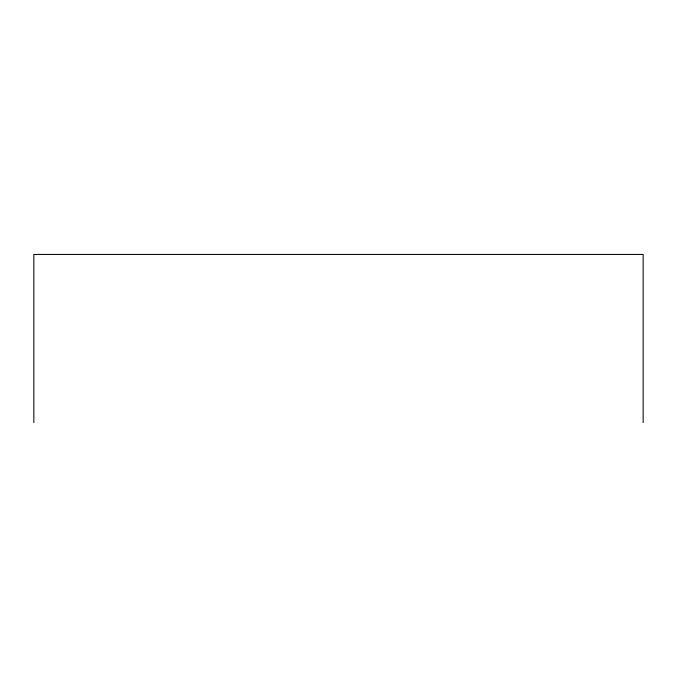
<?xml version="1.0" encoding="UTF-8"?>
<svg xmlns="http://www.w3.org/2000/svg" width="677" height="677" viewBox="0 0 677 677"><rect width="100%" height="100%" fill="white"/><g stroke="black" fill="none" stroke-linecap="round" stroke-linejoin="round"><path stroke-width="1.02" d="M643.15 422.558L643.15 254.442L33.85 254.442L33.85 422.558"/></g></svg>
